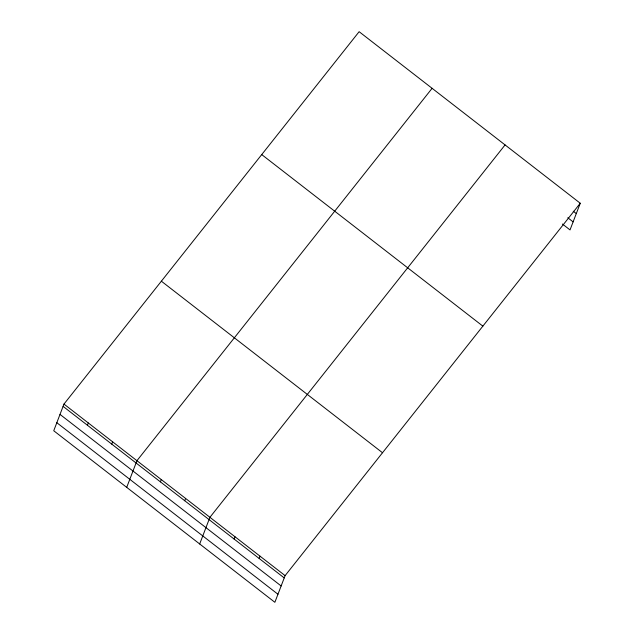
<?xml version="1.0" encoding="UTF-8"?>
<svg xmlns="http://www.w3.org/2000/svg" width="634" height="634" viewBox="0 0 634 634"><rect width="100%" height="100%" fill="white"/><g stroke="black" fill="none" stroke-linecap="round" stroke-linejoin="round"><path stroke-width="0.95" d="M63.971 404.08L53.739 430.748L274.871 602.3L285.11 575.632L580.261 203.252L359.129 31.7L63.971 404.08L285.11 575.632M87.421 425.24L88.3 422.949M111.742 444.117L112.622 441.819M126.713 487.356L136.952 460.688L432.103 88.316M160.394 481.856L161.274 479.566M184.716 500.725L185.596 498.435M199.686 543.972L209.925 517.304L505.076 144.924M234.104 539.043L234.984 536.744M259.163 558.483L260.051 556.192M580.261 203.252L570.029 229.92L562.429 224.032M573.255 211.233L576.298 213.587M567.795 217.755L573.112 221.876M261.723 154.585L482.862 326.138M161.377 281.195L382.508 452.747M63.091 406.37L284.23 577.923M60.008 414.414L281.139 585.967M56.822 422.704L277.961 594.256"/></g></svg>
